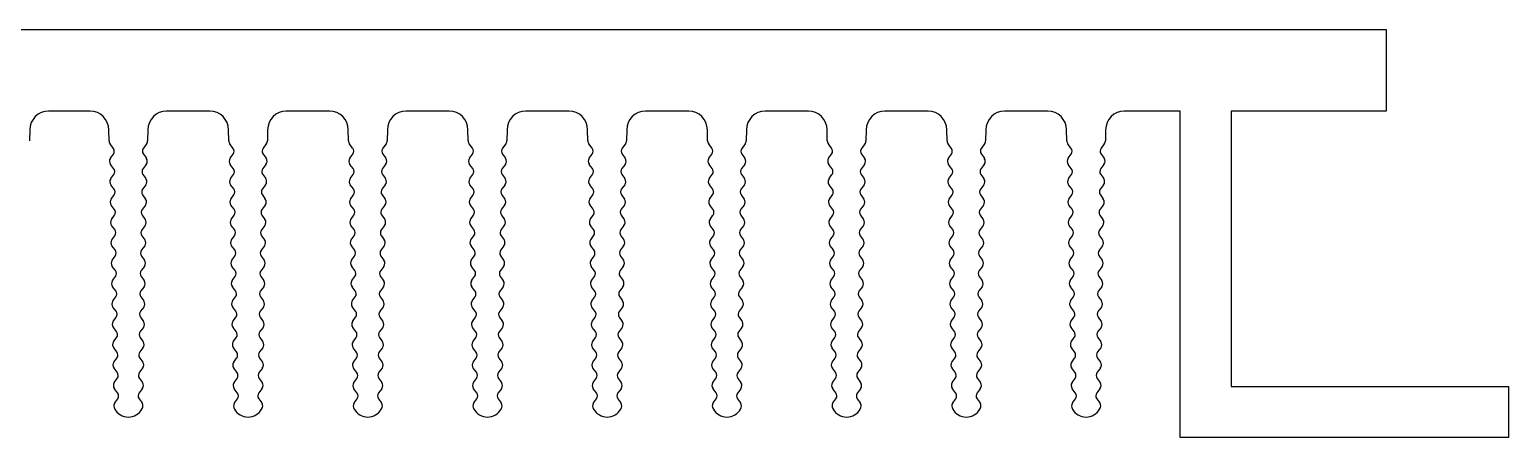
# Model space of a CAD drawing. Extents: x 813 to 960, y 637 to 657.
# Drawn here: x 887.7 to 960.2, y 637.3 to 657.3 of the extents above; entities that cross this region are included whole.
import ezdxf

# ---------------------------------------------------------------- set-up
doc = ezdxf.new("R2010")
doc.units = 0
doc.layers.get('0').update_dxf_attribs({"linetype": 'CONTINUOUS'})

msp = doc.modelspace()

# ---------------------------------------------------------------- linework, layer by layer
for p, q in [((819.174, 657.255), (954.174, 657.255)), ((954.174, 657.255), (954.174, 653.255)), ((890.629, 653.255), (888.589, 653.255)), ((896.499, 653.255), (894.379, 653.255)), ((902.369, 653.255), (900.249, 653.255)), ((908.239, 653.255), (906.119, 653.255)), ((914.109, 653.255), (911.989, 653.255)), ((919.979, 653.255), (917.859, 653.255)), ((925.849, 653.255), (923.729, 653.255)), ((931.719, 653.255), (929.599, 653.255)), ((937.589, 653.255), (935.469, 653.255)), ((944.084, 653.255), (941.339, 653.255)), ((944.084, 637.255), (944.084, 653.255)), ((954.174, 653.255), (946.574, 653.255)), ((946.574, 653.255), (946.574, 639.755)), ((887.674, 652.34), (887.661, 651.797)), ((891.557, 651.797), (891.544, 652.34)), ((893.464, 652.34), (893.451, 651.797)), ((897.427, 651.797), (897.414, 652.34)), ((899.334, 652.34), (899.321, 651.797)), ((903.297, 651.797), (903.284, 652.34)), ((905.204, 652.34), (905.191, 651.797)), ((909.167, 651.797), (909.154, 652.34)), ((911.074, 652.34), (911.061, 651.797)), ((915.037, 651.797), (915.024, 652.34)), ((916.944, 652.34), (916.931, 651.797)), ((920.907, 651.797), (920.894, 652.34)), ((922.814, 652.34), (922.801, 651.797)), ((926.777, 651.797), (926.764, 652.34)), ((928.684, 652.34), (928.671, 651.797)), ((932.647, 651.797), (932.634, 652.34)), ((934.554, 652.34), (934.541, 651.797)), ((938.517, 651.797), (938.504, 652.34)), ((940.424, 652.34), (940.411, 651.797)), ((891.763, 651.446), (891.61, 651.644)), ((893.398, 651.644), (893.245, 651.446)), ((897.633, 651.446), (897.48, 651.644)), ((899.268, 651.644), (899.115, 651.446)), ((903.503, 651.446), (903.35, 651.644)), ((905.138, 651.644), (904.985, 651.446)), ((909.373, 651.446), (909.22, 651.644)), ((911.008, 651.644), (910.855, 651.446)), ((915.243, 651.446), (915.09, 651.644)), ((916.878, 651.644), (916.725, 651.446)), ((921.113, 651.446), (920.96, 651.644)), ((922.748, 651.644), (922.595, 651.446)), ((926.983, 651.446), (926.83, 651.644)), ((928.618, 651.644), (928.465, 651.446)), ((932.853, 651.446), (932.7, 651.644)), ((934.488, 651.644), (934.335, 651.446)), ((938.723, 651.446), (938.57, 651.644)), ((940.358, 651.644), (940.205, 651.446)), ((891.622, 650.944), (891.768, 651.146)), ((891.781, 650.446), (891.627, 650.644)), ((893.38, 650.644), (893.227, 650.446)), ((893.239, 651.146), (893.386, 650.944)), ((897.492, 650.944), (897.638, 651.146)), ((897.651, 650.446), (897.497, 650.644)), ((899.25, 650.644), (899.097, 650.446)), ((899.109, 651.146), (899.256, 650.944)), ((903.362, 650.944), (903.508, 651.146)), ((903.521, 650.446), (903.367, 650.644)), ((905.12, 650.644), (904.967, 650.446)), ((904.979, 651.146), (905.126, 650.944)), ((909.232, 650.944), (909.378, 651.146)), ((909.391, 650.446), (909.237, 650.644)), ((910.99, 650.644), (910.837, 650.446)), ((910.849, 651.146), (910.996, 650.944)), ((915.102, 650.944), (915.248, 651.146)), ((915.261, 650.446), (915.107, 650.644)), ((916.86, 650.644), (916.707, 650.446)), ((916.719, 651.146), (916.866, 650.944)), ((920.972, 650.944), (921.118, 651.146)), ((921.131, 650.446), (920.977, 650.644)), ((922.73, 650.644), (922.577, 650.446)), ((922.589, 651.146), (922.736, 650.944)), ((926.842, 650.944), (926.988, 651.146)), ((927.001, 650.446), (926.847, 650.644)), ((928.6, 650.644), (928.447, 650.446)), ((928.459, 651.146), (928.606, 650.944)), ((932.712, 650.944), (932.858, 651.146)), ((932.871, 650.446), (932.717, 650.644)), ((934.47, 650.644), (934.317, 650.446)), ((934.329, 651.146), (934.476, 650.944)), ((938.582, 650.944), (938.728, 651.146)), ((938.741, 650.446), (938.587, 650.644)), ((940.34, 650.644), (940.187, 650.446)), ((940.199, 651.146), (940.346, 650.944)), ((891.64, 649.944), (891.786, 650.146)), ((893.222, 650.146), (893.368, 649.944)), ((897.51, 649.944), (897.656, 650.146)), ((899.092, 650.146), (899.238, 649.944)), ((903.38, 649.944), (903.526, 650.146)), ((904.962, 650.146), (905.108, 649.944)), ((909.25, 649.944), (909.396, 650.146)), ((910.832, 650.146), (910.978, 649.944)), ((915.12, 649.944), (915.266, 650.146)), ((916.702, 650.146), (916.848, 649.944)), ((920.99, 649.944), (921.136, 650.146)), ((922.572, 650.146), (922.718, 649.944)), ((926.86, 649.944), (927.006, 650.146)), ((928.442, 650.146), (928.588, 649.944)), ((932.73, 649.944), (932.876, 650.146)), ((934.312, 650.146), (934.458, 649.944)), ((938.6, 649.944), (938.746, 650.146)), ((940.182, 650.146), (940.328, 649.944)), ((891.799, 649.447), (891.645, 649.644)), ((891.657, 648.944), (891.804, 649.147)), ((893.204, 649.147), (893.35, 648.944)), ((893.363, 649.644), (893.209, 649.447)), ((897.669, 649.447), (897.515, 649.644)), ((897.527, 648.944), (897.674, 649.147)), ((899.074, 649.147), (899.22, 648.944)), ((899.233, 649.644), (899.079, 649.447)), ((903.539, 649.447), (903.385, 649.644)), ((903.397, 648.944), (903.544, 649.147)), ((904.944, 649.147), (905.09, 648.944)), ((905.103, 649.644), (904.949, 649.447)), ((909.409, 649.447), (909.255, 649.644)), ((909.267, 648.944), (909.414, 649.147)), ((910.814, 649.147), (910.96, 648.944)), ((910.973, 649.644), (910.819, 649.447)), ((915.279, 649.447), (915.125, 649.644)), ((915.137, 648.944), (915.284, 649.147)), ((916.684, 649.147), (916.83, 648.944)), ((916.843, 649.644), (916.689, 649.447)), ((921.149, 649.447), (920.995, 649.644)), ((921.007, 648.944), (921.154, 649.147)), ((922.554, 649.147), (922.7, 648.944)), ((922.713, 649.644), (922.559, 649.447)), ((927.019, 649.447), (926.865, 649.644)), ((926.877, 648.944), (927.024, 649.147)), ((928.424, 649.147), (928.57, 648.944)), ((928.583, 649.644), (928.429, 649.447)), ((932.889, 649.447), (932.735, 649.644)), ((932.747, 648.944), (932.894, 649.147)), ((934.294, 649.147), (934.44, 648.944)), ((934.453, 649.644), (934.299, 649.447)), ((938.759, 649.447), (938.605, 649.644)), ((938.617, 648.944), (938.764, 649.147)), ((940.164, 649.147), (940.31, 648.944)), ((940.323, 649.644), (940.169, 649.447)), ((891.816, 648.447), (891.663, 648.644)), ((893.345, 648.644), (893.192, 648.447)), ((897.686, 648.447), (897.533, 648.644)), ((899.215, 648.644), (899.062, 648.447)), ((903.556, 648.447), (903.403, 648.644)), ((905.085, 648.644), (904.932, 648.447)), ((909.426, 648.447), (909.273, 648.644)), ((910.955, 648.644), (910.802, 648.447)), ((915.296, 648.447), (915.143, 648.644)), ((916.825, 648.644), (916.672, 648.447)), ((921.166, 648.447), (921.013, 648.644)), ((922.695, 648.644), (922.542, 648.447)), ((927.036, 648.447), (926.883, 648.644)), ((928.565, 648.644), (928.412, 648.447)), ((932.906, 648.447), (932.753, 648.644)), ((934.435, 648.644), (934.282, 648.447)), ((938.776, 648.447), (938.623, 648.644)), ((940.305, 648.644), (940.152, 648.447)), ((891.675, 647.944), (891.821, 648.147)), ((891.834, 647.447), (891.68, 647.644)), ((893.327, 647.644), (893.174, 647.447)), ((893.186, 648.147), (893.333, 647.944)), ((897.545, 647.944), (897.691, 648.147)), ((897.704, 647.447), (897.55, 647.644)), ((899.197, 647.644), (899.044, 647.447)), ((899.056, 648.147), (899.203, 647.944)), ((903.415, 647.944), (903.561, 648.147)), ((903.574, 647.447), (903.42, 647.644)), ((905.067, 647.644), (904.914, 647.447)), ((904.926, 648.147), (905.073, 647.944)), ((909.285, 647.944), (909.431, 648.147)), ((909.444, 647.447), (909.29, 647.644)), ((910.937, 647.644), (910.784, 647.447)), ((910.796, 648.147), (910.943, 647.944)), ((915.155, 647.944), (915.301, 648.147)), ((915.314, 647.447), (915.16, 647.644)), ((916.807, 647.644), (916.654, 647.447)), ((916.666, 648.147), (916.813, 647.944)), ((921.025, 647.944), (921.171, 648.147)), ((921.184, 647.447), (921.03, 647.644)), ((922.677, 647.644), (922.524, 647.447)), ((922.536, 648.147), (922.683, 647.944)), ((926.895, 647.944), (927.041, 648.147)), ((927.054, 647.447), (926.9, 647.644)), ((928.547, 647.644), (928.394, 647.447)), ((928.406, 648.147), (928.553, 647.944)), ((932.765, 647.944), (932.911, 648.147)), ((932.924, 647.447), (932.77, 647.644)), ((934.417, 647.644), (934.264, 647.447)), ((934.276, 648.147), (934.423, 647.944)), ((938.635, 647.944), (938.781, 648.147)), ((938.794, 647.447), (938.64, 647.644)), ((940.287, 647.644), (940.134, 647.447)), ((940.146, 648.147), (940.293, 647.944)), ((891.693, 646.944), (891.839, 647.147)), ((893.169, 647.147), (893.315, 646.944)), ((897.563, 646.944), (897.709, 647.147)), ((899.039, 647.147), (899.185, 646.944)), ((903.433, 646.944), (903.579, 647.147)), ((904.909, 647.147), (905.055, 646.944)), ((909.303, 646.944), (909.449, 647.147)), ((910.779, 647.147), (910.925, 646.944)), ((915.173, 646.944), (915.319, 647.147)), ((916.649, 647.147), (916.795, 646.944)), ((921.043, 646.944), (921.189, 647.147)), ((922.519, 647.147), (922.665, 646.944)), ((926.913, 646.944), (927.059, 647.147)), ((928.389, 647.147), (928.535, 646.944)), ((932.783, 646.944), (932.929, 647.147)), ((934.259, 647.147), (934.405, 646.944)), ((938.653, 646.944), (938.799, 647.147)), ((940.129, 647.147), (940.275, 646.944)), ((891.852, 646.447), (891.698, 646.644)), ((891.71, 645.944), (891.857, 646.147)), ((893.151, 646.147), (893.297, 645.944)), ((893.31, 646.644), (893.156, 646.447)), ((897.722, 646.447), (897.568, 646.644)), ((897.58, 645.944), (897.727, 646.147)), ((899.021, 646.147), (899.167, 645.944)), ((899.18, 646.644), (899.026, 646.447)), ((903.592, 646.447), (903.438, 646.644)), ((903.45, 645.944), (903.597, 646.147)), ((904.891, 646.147), (905.037, 645.944)), ((905.05, 646.644), (904.896, 646.447)), ((909.462, 646.447), (909.308, 646.644)), ((909.32, 645.944), (909.467, 646.147)), ((910.761, 646.147), (910.907, 645.944)), ((910.92, 646.644), (910.766, 646.447)), ((915.332, 646.447), (915.178, 646.644)), ((915.19, 645.944), (915.337, 646.147)), ((916.631, 646.147), (916.777, 645.944)), ((916.79, 646.644), (916.636, 646.447)), ((921.202, 646.447), (921.048, 646.644)), ((921.06, 645.944), (921.207, 646.147)), ((922.501, 646.147), (922.647, 645.944)), ((922.66, 646.644), (922.506, 646.447)), ((927.072, 646.447), (926.918, 646.644)), ((926.93, 645.944), (927.077, 646.147)), ((928.371, 646.147), (928.517, 645.944)), ((928.53, 646.644), (928.376, 646.447)), ((932.942, 646.447), (932.788, 646.644)), ((932.8, 645.944), (932.947, 646.147)), ((934.241, 646.147), (934.387, 645.944)), ((934.4, 646.644), (934.246, 646.447)), ((938.812, 646.447), (938.658, 646.644)), ((938.67, 645.944), (938.817, 646.147)), ((940.111, 646.147), (940.257, 645.944)), ((940.27, 646.644), (940.116, 646.447)), ((891.869, 645.447), (891.716, 645.644)), ((893.292, 645.644), (893.139, 645.447)), ((897.739, 645.447), (897.586, 645.644)), ((899.162, 645.644), (899.009, 645.447)), ((903.609, 645.447), (903.456, 645.644)), ((905.032, 645.644), (904.879, 645.447)), ((909.479, 645.447), (909.326, 645.644)), ((910.902, 645.644), (910.749, 645.447)), ((915.349, 645.447), (915.196, 645.644)), ((916.772, 645.644), (916.619, 645.447)), ((921.219, 645.447), (921.066, 645.644)), ((922.642, 645.644), (922.489, 645.447)), ((927.089, 645.447), (926.936, 645.644)), ((928.512, 645.644), (928.359, 645.447)), ((932.959, 645.447), (932.806, 645.644)), ((934.382, 645.644), (934.229, 645.447)), ((938.829, 645.447), (938.676, 645.644)), ((940.252, 645.644), (940.099, 645.447)), ((891.728, 644.945), (891.875, 645.147)), ((891.887, 644.447), (891.733, 644.645)), ((893.274, 644.645), (893.121, 644.447)), ((893.133, 645.147), (893.28, 644.945)), ((897.598, 644.945), (897.745, 645.147)), ((897.757, 644.447), (897.603, 644.645)), ((899.144, 644.645), (898.991, 644.447)), ((899.003, 645.147), (899.15, 644.945)), ((903.468, 644.945), (903.615, 645.147)), ((903.627, 644.447), (903.473, 644.645)), ((905.014, 644.645), (904.861, 644.447)), ((904.873, 645.147), (905.02, 644.945)), ((909.338, 644.945), (909.485, 645.147)), ((909.497, 644.447), (909.343, 644.645)), ((910.884, 644.645), (910.731, 644.447)), ((910.743, 645.147), (910.89, 644.945)), ((915.208, 644.945), (915.355, 645.147)), ((915.367, 644.447), (915.213, 644.645)), ((916.754, 644.645), (916.601, 644.447)), ((916.613, 645.147), (916.76, 644.945)), ((921.078, 644.945), (921.225, 645.147)), ((921.237, 644.447), (921.083, 644.645)), ((922.624, 644.645), (922.471, 644.447)), ((922.483, 645.147), (922.63, 644.945)), ((926.948, 644.945), (927.095, 645.147)), ((927.107, 644.447), (926.953, 644.645)), ((928.494, 644.645), (928.341, 644.447)), ((928.353, 645.147), (928.5, 644.945)), ((932.818, 644.945), (932.965, 645.147)), ((932.977, 644.447), (932.823, 644.645)), ((934.364, 644.645), (934.211, 644.447)), ((934.223, 645.147), (934.37, 644.945)), ((938.688, 644.945), (938.835, 645.147)), ((938.847, 644.447), (938.693, 644.645)), ((940.234, 644.645), (940.081, 644.447)), ((940.093, 645.147), (940.24, 644.945)), ((891.746, 643.945), (891.892, 644.147)), ((893.116, 644.147), (893.262, 643.945)), ((897.616, 643.945), (897.762, 644.147)), ((898.986, 644.147), (899.132, 643.945)), ((903.486, 643.945), (903.632, 644.147)), ((904.856, 644.147), (905.002, 643.945)), ((909.356, 643.945), (909.502, 644.147)), ((910.726, 644.147), (910.872, 643.945)), ((915.226, 643.945), (915.372, 644.147)), ((916.596, 644.147), (916.742, 643.945)), ((921.096, 643.945), (921.242, 644.147)), ((922.466, 644.147), (922.612, 643.945)), ((926.966, 643.945), (927.112, 644.147)), ((928.336, 644.147), (928.482, 643.945)), ((932.836, 643.945), (932.982, 644.147)), ((934.206, 644.147), (934.352, 643.945)), ((938.706, 643.945), (938.852, 644.147)), ((940.076, 644.147), (940.222, 643.945)), ((891.905, 643.447), (891.751, 643.645)), ((893.257, 643.645), (893.103, 643.447)), ((897.775, 643.447), (897.621, 643.645)), ((899.127, 643.645), (898.973, 643.447)), ((903.645, 643.447), (903.491, 643.645)), ((904.997, 643.645), (904.843, 643.447)), ((909.515, 643.447), (909.361, 643.645)), ((910.867, 643.645), (910.713, 643.447)), ((915.385, 643.447), (915.231, 643.645)), ((916.737, 643.645), (916.583, 643.447)), ((921.255, 643.447), (921.101, 643.645)), ((922.607, 643.645), (922.453, 643.447)), ((927.125, 643.447), (926.971, 643.645)), ((928.477, 643.645), (928.323, 643.447)), ((932.995, 643.447), (932.841, 643.645)), ((934.347, 643.645), (934.193, 643.447)), ((938.865, 643.447), (938.711, 643.645)), ((940.217, 643.645), (940.063, 643.447)), ((891.763, 642.945), (891.91, 643.147)), ((891.922, 642.448), (891.769, 642.645)), ((893.239, 642.645), (893.086, 642.448)), ((893.098, 643.147), (893.244, 642.945)), ((897.633, 642.945), (897.78, 643.147)), ((897.792, 642.448), (897.639, 642.645)), ((899.109, 642.645), (898.956, 642.448)), ((898.968, 643.147), (899.114, 642.945)), ((903.503, 642.945), (903.65, 643.147)), ((903.662, 642.448), (903.509, 642.645)), ((904.979, 642.645), (904.826, 642.448)), ((904.838, 643.147), (904.984, 642.945)), ((909.373, 642.945), (909.52, 643.147)), ((909.532, 642.448), (909.379, 642.645)), ((910.849, 642.645), (910.696, 642.448)), ((910.708, 643.147), (910.854, 642.945)), ((915.243, 642.945), (915.39, 643.147)), ((915.402, 642.448), (915.249, 642.645)), ((916.719, 642.645), (916.566, 642.448)), ((916.578, 643.147), (916.724, 642.945)), ((921.113, 642.945), (921.26, 643.147)), ((921.272, 642.448), (921.119, 642.645)), ((922.589, 642.645), (922.436, 642.448)), ((922.448, 643.147), (922.594, 642.945)), ((926.983, 642.945), (927.13, 643.147)), ((927.142, 642.448), (926.989, 642.645)), ((928.459, 642.645), (928.306, 642.448)), ((928.318, 643.147), (928.464, 642.945)), ((932.853, 642.945), (933, 643.147)), ((933.012, 642.448), (932.859, 642.645)), ((934.329, 642.645), (934.176, 642.448)), ((934.188, 643.147), (934.334, 642.945)), ((938.723, 642.945), (938.87, 643.147)), ((938.882, 642.448), (938.729, 642.645)), ((940.199, 642.645), (940.046, 642.448)), ((940.058, 643.147), (940.204, 642.945)), ((891.781, 641.945), (891.928, 642.148)), ((893.08, 642.148), (893.227, 641.945)), ((897.651, 641.945), (897.798, 642.148)), ((898.95, 642.148), (899.097, 641.945)), ((903.521, 641.945), (903.668, 642.148)), ((904.82, 642.148), (904.967, 641.945)), ((909.391, 641.945), (909.538, 642.148)), ((910.69, 642.148), (910.837, 641.945)), ((915.261, 641.945), (915.408, 642.148)), ((916.56, 642.148), (916.707, 641.945)), ((921.131, 641.945), (921.278, 642.148)), ((922.43, 642.148), (922.577, 641.945)), ((927.001, 641.945), (927.148, 642.148)), ((928.3, 642.148), (928.447, 641.945)), ((932.871, 641.945), (933.018, 642.148)), ((934.17, 642.148), (934.317, 641.945)), ((938.741, 641.945), (938.888, 642.148)), ((940.04, 642.148), (940.187, 641.945)), ((891.94, 641.448), (891.786, 641.645)), ((891.799, 640.945), (891.945, 641.148)), ((893.063, 641.148), (893.209, 640.945)), ((893.221, 641.645), (893.068, 641.448)), ((897.81, 641.448), (897.656, 641.645)), ((897.669, 640.945), (897.815, 641.148)), ((898.933, 641.148), (899.079, 640.945)), ((899.091, 641.645), (898.938, 641.448)), ((903.68, 641.448), (903.526, 641.645)), ((903.539, 640.945), (903.685, 641.148)), ((904.803, 641.148), (904.949, 640.945)), ((904.961, 641.645), (904.808, 641.448)), ((909.55, 641.448), (909.396, 641.645)), ((909.409, 640.945), (909.555, 641.148)), ((910.673, 641.148), (910.819, 640.945)), ((910.831, 641.645), (910.678, 641.448)), ((915.42, 641.448), (915.266, 641.645)), ((915.279, 640.945), (915.425, 641.148)), ((916.543, 641.148), (916.689, 640.945)), ((916.701, 641.645), (916.548, 641.448)), ((921.29, 641.448), (921.136, 641.645)), ((921.149, 640.945), (921.295, 641.148)), ((922.413, 641.148), (922.559, 640.945)), ((922.571, 641.645), (922.418, 641.448)), ((927.16, 641.448), (927.006, 641.645)), ((927.019, 640.945), (927.165, 641.148)), ((928.283, 641.148), (928.429, 640.945)), ((928.441, 641.645), (928.288, 641.448)), ((933.03, 641.448), (932.876, 641.645)), ((932.889, 640.945), (933.035, 641.148)), ((934.153, 641.148), (934.299, 640.945)), ((934.311, 641.645), (934.158, 641.448)), ((938.9, 641.448), (938.746, 641.645)), ((938.759, 640.945), (938.905, 641.148)), ((940.023, 641.148), (940.169, 640.945)), ((940.181, 641.645), (940.028, 641.448)), ((891.958, 640.448), (891.804, 640.645)), ((893.204, 640.645), (893.05, 640.448)), ((897.828, 640.448), (897.674, 640.645)), ((899.074, 640.645), (898.92, 640.448)), ((903.698, 640.448), (903.544, 640.645)), ((904.944, 640.645), (904.79, 640.448)), ((909.568, 640.448), (909.414, 640.645)), ((910.814, 640.645), (910.66, 640.448)), ((915.438, 640.448), (915.284, 640.645)), ((916.684, 640.645), (916.53, 640.448)), ((921.308, 640.448), (921.154, 640.645)), ((922.554, 640.645), (922.4, 640.448)), ((927.178, 640.448), (927.024, 640.645)), ((928.424, 640.645), (928.27, 640.448)), ((933.048, 640.448), (932.894, 640.645)), ((934.294, 640.645), (934.14, 640.448)), ((938.918, 640.448), (938.764, 640.645)), ((940.164, 640.645), (940.01, 640.448)), ((891.816, 639.945), (891.963, 640.148)), ((891.975, 639.448), (891.822, 639.645)), ((893.186, 639.645), (893.033, 639.448)), ((893.045, 640.148), (893.191, 639.945)), ((897.686, 639.945), (897.833, 640.148)), ((897.845, 639.448), (897.692, 639.645)), ((899.056, 639.645), (898.903, 639.448)), ((898.915, 640.148), (899.061, 639.945)), ((903.556, 639.945), (903.703, 640.148)), ((903.715, 639.448), (903.562, 639.645)), ((904.926, 639.645), (904.773, 639.448)), ((904.785, 640.148), (904.931, 639.945)), ((909.426, 639.945), (909.573, 640.148)), ((909.585, 639.448), (909.432, 639.645)), ((910.796, 639.645), (910.643, 639.448)), ((910.655, 640.148), (910.801, 639.945)), ((915.296, 639.945), (915.443, 640.148)), ((915.455, 639.448), (915.302, 639.645)), ((916.666, 639.645), (916.513, 639.448)), ((916.525, 640.148), (916.671, 639.945)), ((921.166, 639.945), (921.313, 640.148)), ((921.325, 639.448), (921.172, 639.645)), ((922.536, 639.645), (922.383, 639.448)), ((922.395, 640.148), (922.541, 639.945)), ((927.036, 639.945), (927.183, 640.148)), ((927.195, 639.448), (927.042, 639.645)), ((928.406, 639.645), (928.253, 639.448)), ((928.265, 640.148), (928.411, 639.945)), ((932.906, 639.945), (933.053, 640.148)), ((933.065, 639.448), (932.912, 639.645)), ((934.276, 639.645), (934.123, 639.448)), ((934.135, 640.148), (934.281, 639.945)), ((938.776, 639.945), (938.923, 640.148)), ((938.935, 639.448), (938.782, 639.645)), ((940.146, 639.645), (939.993, 639.448)), ((940.005, 640.148), (940.151, 639.945)), ((946.574, 639.755), (960.174, 639.755)), ((960.174, 639.755), (960.174, 637.255)), ((891.834, 638.946), (891.981, 639.148)), ((893.027, 639.148), (893.174, 638.946)), ((897.704, 638.946), (897.851, 639.148)), ((898.897, 639.148), (899.044, 638.946)), ((903.574, 638.946), (903.721, 639.148)), ((904.767, 639.148), (904.914, 638.946)), ((909.444, 638.946), (909.591, 639.148)), ((910.637, 639.148), (910.784, 638.946)), ((915.314, 638.946), (915.461, 639.148)), ((916.507, 639.148), (916.654, 638.946)), ((921.184, 638.946), (921.331, 639.148)), ((922.377, 639.148), (922.524, 638.946)), ((927.054, 638.946), (927.201, 639.148)), ((928.247, 639.148), (928.394, 638.946)), ((932.924, 638.946), (933.071, 639.148)), ((934.117, 639.148), (934.264, 638.946)), ((938.794, 638.946), (938.941, 639.148)), ((939.987, 639.148), (940.134, 638.946)), ((960.174, 637.255), (944.084, 637.255))]:
    msp.add_line(p, q)
for centre, radius, start, end in [((888.589, 652.34), 0.915, 90, 180), ((890.629, 652.34), 0.915, 0, 90), ((894.379, 652.34), 0.915, 90, 180), ((896.499, 652.34), 0.915, 0, 90), ((900.249, 652.34), 0.915, 90, 180), ((902.369, 652.34), 0.915, 360, 90), ((906.119, 652.34), 0.915, 90, 180), ((908.239, 652.34), 0.915, 360, 90), ((911.989, 652.34), 0.915, 90, 180), ((914.109, 652.34), 0.915, 360, 90), ((917.859, 652.34), 0.915, 90, 180), ((919.979, 652.34), 0.915, 360, 90), ((923.729, 652.34), 0.915, 90, 180), ((925.849, 652.34), 0.915, 360, 90), ((929.599, 652.34), 0.915, 90, 180), ((931.719, 652.34), 0.915, 360, 90), ((935.469, 652.34), 0.915, 90, 180), ((937.589, 652.34), 0.915, 360, 90), ((941.339, 652.34), 0.915, 90, 180), ((891.807, 651.797), 0.25, 180, 217.88244), ((891.566, 651.293), 0.25, 324.14265, 37.88244), ((893.442, 651.293), 0.25, 142.11756, 215.85735), ((893.201, 651.797), 0.25, 322.11756, 0), ((897.677, 651.797), 0.25, 180, 217.88244), ((897.436, 651.293), 0.25, 324.14265, 37.88244), ((899.312, 651.293), 0.25, 142.11756, 215.85735), ((899.071, 651.797), 0.25, 322.11756, 0), ((903.547, 651.797), 0.25, 180, 217.88244), ((903.306, 651.293), 0.25, 324.14265, 37.88244), ((905.182, 651.293), 0.25, 142.11756, 215.85735), ((904.941, 651.797), 0.25, 322.11756, 0), ((909.417, 651.797), 0.25, 180, 217.88244), ((909.176, 651.293), 0.25, 324.14265, 37.88244), ((911.052, 651.293), 0.25, 142.11756, 215.85735), ((910.811, 651.797), 0.25, 322.11756, 0), ((915.287, 651.797), 0.25, 180, 217.88244), ((915.046, 651.293), 0.25, 324.14265, 37.88244), ((916.922, 651.293), 0.25, 142.11756, 215.85735), ((916.681, 651.797), 0.25, 322.11756, 0), ((921.157, 651.797), 0.25, 180, 217.88244), ((920.916, 651.293), 0.25, 324.14265, 37.88244), ((922.792, 651.293), 0.25, 142.11756, 215.85735), ((922.551, 651.797), 0.25, 322.11756, 0), ((927.027, 651.797), 0.25, 180, 217.88244), ((926.786, 651.293), 0.25, 324.14265, 37.88244), ((928.662, 651.293), 0.25, 142.11756, 215.85735), ((928.421, 651.797), 0.25, 322.11756, 0), ((932.897, 651.797), 0.25, 180, 217.88244), ((932.656, 651.293), 0.25, 324.14265, 37.88244), ((934.532, 651.293), 0.25, 142.11756, 215.85735), ((934.291, 651.797), 0.25, 322.11756, 0), ((938.767, 651.797), 0.25, 180, 217.88244), ((938.526, 651.293), 0.25, 324.14265, 37.88244), ((940.402, 651.293), 0.25, 142.11756, 215.85735), ((940.161, 651.797), 0.25, 322.11756, 0), ((891.825, 650.797), 0.25, 144.14265, 217.88244), ((891.584, 650.293), 0.25, 324.14265, 37.88244), ((893.424, 650.293), 0.25, 142.11756, 215.85735), ((893.183, 650.797), 0.25, 322.11756, 35.85735), ((897.695, 650.797), 0.25, 144.14265, 217.88244), ((897.454, 650.293), 0.25, 324.14265, 37.88244), ((899.294, 650.293), 0.25, 142.11756, 215.85735), ((899.053, 650.797), 0.25, 322.11756, 35.85735), ((903.565, 650.797), 0.25, 144.14265, 217.88244), ((903.324, 650.293), 0.25, 324.14265, 37.88244), ((905.164, 650.293), 0.25, 142.11756, 215.85735), ((904.923, 650.797), 0.25, 322.11756, 35.85735), ((909.435, 650.797), 0.25, 144.14265, 217.88244), ((909.194, 650.293), 0.25, 324.14265, 37.88244), ((911.034, 650.293), 0.25, 142.11756, 215.85735), ((910.793, 650.797), 0.25, 322.11756, 35.85735), ((915.305, 650.797), 0.25, 144.14265, 217.88244), ((915.064, 650.293), 0.25, 324.14265, 37.88244), ((916.904, 650.293), 0.25, 142.11756, 215.85735), ((916.663, 650.797), 0.25, 322.11756, 35.85735), ((921.175, 650.797), 0.25, 144.14265, 217.88244), ((920.934, 650.293), 0.25, 324.14265, 37.88244), ((922.774, 650.293), 0.25, 142.11756, 215.85735), ((922.533, 650.797), 0.25, 322.11756, 35.85735), ((927.045, 650.797), 0.25, 144.14265, 217.88244), ((926.804, 650.293), 0.25, 324.14265, 37.88244), ((928.644, 650.293), 0.25, 142.11756, 215.85735), ((928.403, 650.797), 0.25, 322.11756, 35.85735), ((932.915, 650.797), 0.25, 144.14265, 217.88244), ((932.674, 650.293), 0.25, 324.14265, 37.88244), ((934.514, 650.293), 0.25, 142.11756, 215.85735), ((934.273, 650.797), 0.25, 322.11756, 35.85735), ((938.785, 650.797), 0.25, 144.14265, 217.88244), ((938.544, 650.293), 0.25, 324.14265, 37.88244), ((940.384, 650.293), 0.25, 142.11756, 215.85735), ((940.143, 650.797), 0.25, 322.11756, 35.85735), ((891.842, 649.797), 0.25, 144.14265, 217.88244), ((893.165, 649.797), 0.25, 322.11756, 35.85735), ((897.712, 649.797), 0.25, 144.14265, 217.88244), ((899.035, 649.797), 0.25, 322.11756, 35.85735), ((903.582, 649.797), 0.25, 144.14265, 217.88244), ((904.905, 649.797), 0.25, 322.11756, 35.85735), ((909.452, 649.797), 0.25, 144.14265, 217.88244), ((910.775, 649.797), 0.25, 322.11756, 35.85735), ((915.322, 649.797), 0.25, 144.14265, 217.88244), ((916.645, 649.797), 0.25, 322.11756, 35.85735), ((921.192, 649.797), 0.25, 144.14265, 217.88244), ((922.515, 649.797), 0.25, 322.11756, 35.85735), ((927.062, 649.797), 0.25, 144.14265, 217.88244), ((928.385, 649.797), 0.25, 322.11756, 35.85735), ((932.932, 649.797), 0.25, 144.14265, 217.88244), ((934.255, 649.797), 0.25, 322.11756, 35.85735), ((938.802, 649.797), 0.25, 144.14265, 217.88244), ((940.125, 649.797), 0.25, 322.11756, 35.85735), ((891.601, 649.293), 0.25, 324.14265, 37.88244), ((893.407, 649.293), 0.25, 142.11756, 215.85735), ((897.471, 649.293), 0.25, 324.14265, 37.88244), ((899.277, 649.293), 0.25, 142.11756, 215.85735), ((903.341, 649.293), 0.25, 324.14265, 37.88244), ((905.147, 649.293), 0.25, 142.11756, 215.85735), ((909.211, 649.293), 0.25, 324.14265, 37.88244), ((911.017, 649.293), 0.25, 142.11756, 215.85735), ((915.081, 649.293), 0.25, 324.14265, 37.88244), ((916.887, 649.293), 0.25, 142.11756, 215.85735), ((920.951, 649.293), 0.25, 324.14265, 37.88244), ((922.757, 649.293), 0.25, 142.11756, 215.85735), ((926.821, 649.293), 0.25, 324.14265, 37.88244), ((928.627, 649.293), 0.25, 142.11756, 215.85735), ((932.691, 649.293), 0.25, 324.14265, 37.88244), ((934.497, 649.293), 0.25, 142.11756, 215.85735), ((938.561, 649.293), 0.25, 324.14265, 37.88244), ((940.367, 649.293), 0.25, 142.11756, 215.85735), ((891.86, 648.797), 0.25, 144.14265, 217.88244), ((891.619, 648.293), 0.25, 324.14265, 37.88244), ((893.389, 648.293), 0.25, 142.11756, 215.85735), ((893.148, 648.797), 0.25, 322.11756, 35.85735), ((897.73, 648.797), 0.25, 144.14265, 217.88244), ((897.489, 648.293), 0.25, 324.14265, 37.88244), ((899.259, 648.293), 0.25, 142.11756, 215.85735), ((899.018, 648.797), 0.25, 322.11756, 35.85735), ((903.6, 648.797), 0.25, 144.14265, 217.88244), ((903.359, 648.293), 0.25, 324.14265, 37.88244), ((905.129, 648.293), 0.25, 142.11756, 215.85735), ((904.888, 648.797), 0.25, 322.11756, 35.85735), ((909.47, 648.797), 0.25, 144.14265, 217.88244), ((909.229, 648.293), 0.25, 324.14265, 37.88244), ((910.999, 648.293), 0.25, 142.11756, 215.85735), ((910.758, 648.797), 0.25, 322.11756, 35.85735), ((915.34, 648.797), 0.25, 144.14265, 217.88244), ((915.099, 648.293), 0.25, 324.14265, 37.88244), ((916.869, 648.293), 0.25, 142.11756, 215.85735), ((916.628, 648.797), 0.25, 322.11756, 35.85735), ((921.21, 648.797), 0.25, 144.14265, 217.88244), ((920.969, 648.293), 0.25, 324.14265, 37.88244), ((922.739, 648.293), 0.25, 142.11756, 215.85735), ((922.498, 648.797), 0.25, 322.11756, 35.85735), ((927.08, 648.797), 0.25, 144.14265, 217.88244), ((926.839, 648.293), 0.25, 324.14265, 37.88244), ((928.609, 648.293), 0.25, 142.11756, 215.85735), ((928.368, 648.797), 0.25, 322.11756, 35.85735), ((932.95, 648.797), 0.25, 144.14265, 217.88244), ((932.709, 648.293), 0.25, 324.14265, 37.88244), ((934.479, 648.293), 0.25, 142.11756, 215.85735), ((934.238, 648.797), 0.25, 322.11756, 35.85735), ((938.82, 648.797), 0.25, 144.14265, 217.88244), ((938.579, 648.293), 0.25, 324.14265, 37.88244), ((940.349, 648.293), 0.25, 142.11756, 215.85735), ((940.108, 648.797), 0.25, 322.11756, 35.85735), ((891.878, 647.798), 0.25, 144.14265, 217.88244), ((893.13, 647.798), 0.25, 322.11756, 35.85735), ((897.748, 647.798), 0.25, 144.14265, 217.88244), ((899, 647.798), 0.25, 322.11756, 35.85735), ((903.618, 647.798), 0.25, 144.14265, 217.88244), ((904.87, 647.798), 0.25, 322.11756, 35.85735), ((909.488, 647.798), 0.25, 144.14265, 217.88244), ((910.74, 647.798), 0.25, 322.11756, 35.85735), ((915.358, 647.798), 0.25, 144.14265, 217.88244), ((916.61, 647.798), 0.25, 322.11756, 35.85735), ((921.228, 647.798), 0.25, 144.14265, 217.88244), ((922.48, 647.798), 0.25, 322.11756, 35.85735), ((927.098, 647.798), 0.25, 144.14265, 217.88244), ((928.35, 647.798), 0.25, 322.11756, 35.85735), ((932.968, 647.798), 0.25, 144.14265, 217.88244), ((934.22, 647.798), 0.25, 322.11756, 35.85735), ((938.838, 647.798), 0.25, 144.14265, 217.88244), ((940.09, 647.798), 0.25, 322.11756, 35.85735), ((891.895, 646.798), 0.25, 144.14265, 217.88244), ((891.637, 647.293), 0.25, 324.14265, 37.88244), ((893.371, 647.293), 0.25, 142.11756, 215.85735), ((893.112, 646.798), 0.25, 322.11756, 35.85735), ((897.765, 646.798), 0.25, 144.14265, 217.88244), ((897.507, 647.293), 0.25, 324.14265, 37.88244), ((899.241, 647.293), 0.25, 142.11756, 215.85735), ((898.982, 646.798), 0.25, 322.11756, 35.85735), ((903.635, 646.798), 0.25, 144.14265, 217.88244), ((903.377, 647.293), 0.25, 324.14265, 37.88244), ((905.111, 647.293), 0.25, 142.11756, 215.85735), ((904.852, 646.798), 0.25, 322.11756, 35.85735), ((909.505, 646.798), 0.25, 144.14265, 217.88244), ((909.247, 647.293), 0.25, 324.14265, 37.88244), ((910.981, 647.293), 0.25, 142.11756, 215.85735), ((910.722, 646.798), 0.25, 322.11756, 35.85735), ((915.375, 646.798), 0.25, 144.14265, 217.88244), ((915.117, 647.293), 0.25, 324.14265, 37.88244), ((916.851, 647.293), 0.25, 142.11756, 215.85735), ((916.592, 646.798), 0.25, 322.11756, 35.85735), ((921.245, 646.798), 0.25, 144.14265, 217.88244), ((920.987, 647.293), 0.25, 324.14265, 37.88244), ((922.721, 647.293), 0.25, 142.11756, 215.85735), ((922.462, 646.798), 0.25, 322.11756, 35.85735), ((927.115, 646.798), 0.25, 144.14265, 217.88244), ((926.857, 647.293), 0.25, 324.14265, 37.88244), ((928.591, 647.293), 0.25, 142.11756, 215.85735), ((928.332, 646.798), 0.25, 322.11756, 35.85735), ((932.985, 646.798), 0.25, 144.14265, 217.88244), ((932.727, 647.293), 0.25, 324.14265, 37.88244), ((934.461, 647.293), 0.25, 142.11756, 215.85735), ((934.202, 646.798), 0.25, 322.11756, 35.85735), ((938.855, 646.798), 0.25, 144.14265, 217.88244), ((938.597, 647.293), 0.25, 324.14265, 37.88244), ((940.331, 647.293), 0.25, 142.11756, 215.85735), ((940.072, 646.798), 0.25, 322.11756, 35.85735), ((891.654, 646.293), 0.25, 324.14265, 37.88244), ((893.354, 646.293), 0.25, 142.11756, 215.85735), ((897.524, 646.293), 0.25, 324.14265, 37.88244), ((899.224, 646.293), 0.25, 142.11756, 215.85735), ((903.394, 646.293), 0.25, 324.14265, 37.88244), ((905.094, 646.293), 0.25, 142.11756, 215.85735), ((909.264, 646.293), 0.25, 324.14265, 37.88244), ((910.964, 646.293), 0.25, 142.11756, 215.85735), ((915.134, 646.293), 0.25, 324.14265, 37.88244), ((916.834, 646.293), 0.25, 142.11756, 215.85735), ((921.004, 646.293), 0.25, 324.14265, 37.88244), ((922.704, 646.293), 0.25, 142.11756, 215.85735), ((926.874, 646.293), 0.25, 324.14265, 37.88244), ((928.574, 646.293), 0.25, 142.11756, 215.85735), ((932.744, 646.293), 0.25, 324.14265, 37.88244), ((934.444, 646.293), 0.25, 142.11756, 215.85735), ((938.614, 646.293), 0.25, 324.14265, 37.88244), ((940.314, 646.293), 0.25, 142.11756, 215.85735), ((891.913, 645.798), 0.25, 144.14265, 217.88244), ((891.672, 645.294), 0.25, 324.14265, 37.88244), ((893.336, 645.294), 0.25, 142.11756, 215.85735), ((893.095, 645.798), 0.25, 322.11756, 35.85735), ((897.783, 645.798), 0.25, 144.14265, 217.88244), ((897.542, 645.294), 0.25, 324.14265, 37.88244), ((899.206, 645.294), 0.25, 142.11756, 215.85735), ((898.965, 645.798), 0.25, 322.11756, 35.85735), ((903.653, 645.798), 0.25, 144.14265, 217.88244), ((903.412, 645.294), 0.25, 324.14265, 37.88244), ((905.076, 645.294), 0.25, 142.11756, 215.85735), ((904.835, 645.798), 0.25, 322.11756, 35.85735), ((909.523, 645.798), 0.25, 144.14265, 217.88244), ((909.282, 645.294), 0.25, 324.14265, 37.88244), ((910.946, 645.294), 0.25, 142.11756, 215.85735), ((910.705, 645.798), 0.25, 322.11756, 35.85735), ((915.393, 645.798), 0.25, 144.14265, 217.88244), ((915.152, 645.294), 0.25, 324.14265, 37.88244), ((916.816, 645.294), 0.25, 142.11756, 215.85735), ((916.575, 645.798), 0.25, 322.11756, 35.85735), ((921.263, 645.798), 0.25, 144.14265, 217.88244), ((921.022, 645.294), 0.25, 324.14265, 37.88244), ((922.686, 645.294), 0.25, 142.11756, 215.85735), ((922.445, 645.798), 0.25, 322.11756, 35.85735), ((927.133, 645.798), 0.25, 144.14265, 217.88244), ((926.892, 645.294), 0.25, 324.14265, 37.88244), ((928.556, 645.294), 0.25, 142.11756, 215.85735), ((928.315, 645.798), 0.25, 322.11756, 35.85735), ((933.003, 645.798), 0.25, 144.14265, 217.88244), ((932.762, 645.294), 0.25, 324.14265, 37.88244), ((934.426, 645.294), 0.25, 142.11756, 215.85735), ((934.185, 645.798), 0.25, 322.11756, 35.85735), ((938.873, 645.798), 0.25, 144.14265, 217.88244), ((938.632, 645.294), 0.25, 324.14265, 37.88244), ((940.296, 645.294), 0.25, 142.11756, 215.85735), ((940.055, 645.798), 0.25, 322.11756, 35.85735), ((891.931, 644.798), 0.25, 144.14265, 217.88244), ((893.077, 644.798), 0.25, 322.11756, 35.85735), ((897.801, 644.798), 0.25, 144.14265, 217.88244), ((898.947, 644.798), 0.25, 322.11756, 35.85735), ((903.671, 644.798), 0.25, 144.14265, 217.88244), ((904.817, 644.798), 0.25, 322.11756, 35.85735), ((909.541, 644.798), 0.25, 144.14265, 217.88244), ((910.687, 644.798), 0.25, 322.11756, 35.85735), ((915.411, 644.798), 0.25, 144.14265, 217.88244), ((916.557, 644.798), 0.25, 322.11756, 35.85735), ((921.281, 644.798), 0.25, 144.14265, 217.88244), ((922.427, 644.798), 0.25, 322.11756, 35.85735), ((927.151, 644.798), 0.25, 144.14265, 217.88244), ((928.297, 644.798), 0.25, 322.11756, 35.85735), ((933.021, 644.798), 0.25, 144.14265, 217.88244), ((934.167, 644.798), 0.25, 322.11756, 35.85735), ((938.891, 644.798), 0.25, 144.14265, 217.88244), ((940.037, 644.798), 0.25, 322.11756, 35.85735), ((891.948, 643.798), 0.25, 144.14265, 217.88244), ((891.69, 644.294), 0.25, 324.14265, 37.88244), ((893.318, 644.294), 0.25, 142.11756, 215.85735), ((893.059, 643.798), 0.25, 322.11756, 35.85735), ((897.818, 643.798), 0.25, 144.14265, 217.88244), ((897.56, 644.294), 0.25, 324.14265, 37.88244), ((899.188, 644.294), 0.25, 142.11756, 215.85735), ((898.929, 643.798), 0.25, 322.11756, 35.85735), ((903.688, 643.798), 0.25, 144.14265, 217.88244), ((903.43, 644.294), 0.25, 324.14265, 37.88244), ((905.058, 644.294), 0.25, 142.11756, 215.85735), ((904.799, 643.798), 0.25, 322.11756, 35.85735), ((909.558, 643.798), 0.25, 144.14265, 217.88244), ((909.3, 644.294), 0.25, 324.14265, 37.88244), ((910.928, 644.294), 0.25, 142.11756, 215.85735), ((910.669, 643.798), 0.25, 322.11756, 35.85735), ((915.428, 643.798), 0.25, 144.14265, 217.88244), ((915.17, 644.294), 0.25, 324.14265, 37.88244), ((916.798, 644.294), 0.25, 142.11756, 215.85735), ((916.539, 643.798), 0.25, 322.11756, 35.85735), ((921.298, 643.798), 0.25, 144.14265, 217.88244), ((921.04, 644.294), 0.25, 324.14265, 37.88244), ((922.668, 644.294), 0.25, 142.11756, 215.85735), ((922.409, 643.798), 0.25, 322.11756, 35.85735), ((927.168, 643.798), 0.25, 144.14265, 217.88244), ((926.91, 644.294), 0.25, 324.14265, 37.88244), ((928.538, 644.294), 0.25, 142.11756, 215.85735), ((928.279, 643.798), 0.25, 322.11756, 35.85735), ((933.038, 643.798), 0.25, 144.14265, 217.88244), ((932.78, 644.294), 0.25, 324.14265, 37.88244), ((934.408, 644.294), 0.25, 142.11756, 215.85735), ((934.149, 643.798), 0.25, 322.11756, 35.85735), ((938.908, 643.798), 0.25, 144.14265, 217.88244), ((938.65, 644.294), 0.25, 324.14265, 37.88244), ((940.278, 644.294), 0.25, 142.11756, 215.85735), ((940.019, 643.798), 0.25, 322.11756, 35.85735), ((891.707, 643.294), 0.25, 324.14265, 37.88244), ((893.301, 643.294), 0.25, 142.11756, 215.85735), ((897.577, 643.294), 0.25, 324.14265, 37.88244), ((899.171, 643.294), 0.25, 142.11756, 215.85735), ((903.447, 643.294), 0.25, 324.14265, 37.88244), ((905.041, 643.294), 0.25, 142.11756, 215.85735), ((909.317, 643.294), 0.25, 324.14265, 37.88244), ((910.911, 643.294), 0.25, 142.11756, 215.85735), ((915.187, 643.294), 0.25, 324.14265, 37.88244), ((916.781, 643.294), 0.25, 142.11756, 215.85735), ((921.057, 643.294), 0.25, 324.14265, 37.88244), ((922.651, 643.294), 0.25, 142.11756, 215.85735), ((926.927, 643.294), 0.25, 324.14265, 37.88244), ((928.521, 643.294), 0.25, 142.11756, 215.85735), ((932.797, 643.294), 0.25, 324.14265, 37.88244), ((934.391, 643.294), 0.25, 142.11756, 215.85735), ((938.667, 643.294), 0.25, 324.14265, 37.88244), ((940.261, 643.294), 0.25, 142.11756, 215.85735), ((891.966, 642.798), 0.25, 144.14265, 217.88244), ((893.042, 642.798), 0.25, 322.11756, 35.85735), ((897.836, 642.798), 0.25, 144.14265, 217.88244), ((898.912, 642.798), 0.25, 322.11756, 35.85735), ((903.706, 642.798), 0.25, 144.14265, 217.88244), ((904.782, 642.798), 0.25, 322.11756, 35.85735), ((909.576, 642.798), 0.25, 144.14265, 217.88244), ((910.652, 642.798), 0.25, 322.11756, 35.85735), ((915.446, 642.798), 0.25, 144.14265, 217.88244), ((916.522, 642.798), 0.25, 322.11756, 35.85735), ((921.316, 642.798), 0.25, 144.14265, 217.88244), ((922.392, 642.798), 0.25, 322.11756, 35.85735), ((927.186, 642.798), 0.25, 144.14265, 217.88244), ((928.262, 642.798), 0.25, 322.11756, 35.85735), ((933.056, 642.798), 0.25, 144.14265, 217.88244), ((934.132, 642.798), 0.25, 322.11756, 35.85735), ((938.926, 642.798), 0.25, 144.14265, 217.88244), ((940.002, 642.798), 0.25, 322.11756, 35.85735), ((891.984, 641.799), 0.25, 144.14265, 217.88244), ((891.725, 642.294), 0.25, 324.14265, 37.88244), ((893.283, 642.294), 0.25, 142.11756, 215.85735), ((893.024, 641.799), 0.25, 322.11756, 35.85735), ((897.854, 641.799), 0.25, 144.14265, 217.88244), ((897.595, 642.294), 0.25, 324.14265, 37.88244), ((899.153, 642.294), 0.25, 142.11756, 215.85735), ((898.894, 641.799), 0.25, 322.11756, 35.85735), ((903.724, 641.799), 0.25, 144.14265, 217.88244), ((903.465, 642.294), 0.25, 324.14265, 37.88244), ((905.023, 642.294), 0.25, 142.11756, 215.85735), ((904.764, 641.799), 0.25, 322.11756, 35.85735), ((909.594, 641.799), 0.25, 144.14265, 217.88244), ((909.335, 642.294), 0.25, 324.14265, 37.88244), ((910.893, 642.294), 0.25, 142.11756, 215.85735), ((910.634, 641.799), 0.25, 322.11756, 35.85735), ((915.464, 641.799), 0.25, 144.14265, 217.88244), ((915.205, 642.294), 0.25, 324.14265, 37.88244), ((916.763, 642.294), 0.25, 142.11756, 215.85735), ((916.504, 641.799), 0.25, 322.11756, 35.85735), ((921.334, 641.799), 0.25, 144.14265, 217.88244), ((921.075, 642.294), 0.25, 324.14265, 37.88244), ((922.633, 642.294), 0.25, 142.11756, 215.85735), ((922.374, 641.799), 0.25, 322.11756, 35.85735), ((927.204, 641.799), 0.25, 144.14265, 217.88244), ((926.945, 642.294), 0.25, 324.14265, 37.88244), ((928.503, 642.294), 0.25, 142.11756, 215.85735), ((928.244, 641.799), 0.25, 322.11756, 35.85735), ((933.074, 641.799), 0.25, 144.14265, 217.88244), ((932.815, 642.294), 0.25, 324.14265, 37.88244), ((934.373, 642.294), 0.25, 142.11756, 215.85735), ((934.114, 641.799), 0.25, 322.11756, 35.85735), ((938.944, 641.799), 0.25, 144.14265, 217.88244), ((938.685, 642.294), 0.25, 324.14265, 37.88244), ((940.243, 642.294), 0.25, 142.11756, 215.85735), ((939.984, 641.799), 0.25, 322.11756, 35.85735), ((891.743, 641.294), 0.25, 324.14265, 37.88244), ((893.265, 641.294), 0.25, 142.11756, 215.85735), ((897.613, 641.294), 0.25, 324.14265, 37.88244), ((899.135, 641.294), 0.25, 142.11756, 215.85735), ((903.483, 641.294), 0.25, 324.14265, 37.88244), ((905.005, 641.294), 0.25, 142.11756, 215.85735), ((909.353, 641.294), 0.25, 324.14265, 37.88244), ((910.875, 641.294), 0.25, 142.11756, 215.85735), ((915.223, 641.294), 0.25, 324.14265, 37.88244), ((916.745, 641.294), 0.25, 142.11756, 215.85735), ((921.093, 641.294), 0.25, 324.14265, 37.88244), ((922.615, 641.294), 0.25, 142.11756, 215.85735), ((926.963, 641.294), 0.25, 324.14265, 37.88244), ((928.485, 641.294), 0.25, 142.11756, 215.85735), ((932.833, 641.294), 0.25, 324.14265, 37.88244), ((934.355, 641.294), 0.25, 142.11756, 215.85735), ((938.703, 641.294), 0.25, 324.14265, 37.88244), ((940.225, 641.294), 0.25, 142.11756, 215.85735), ((892.001, 640.799), 0.25, 144.14265, 217.88244), ((891.76, 640.294), 0.25, 324.14265, 37.88244), ((893.248, 640.294), 0.25, 142.11756, 215.85735), ((893.006, 640.799), 0.25, 322.11756, 35.85735), ((897.871, 640.799), 0.25, 144.14265, 217.88244), ((897.63, 640.294), 0.25, 324.14265, 37.88244), ((899.118, 640.294), 0.25, 142.11756, 215.85735), ((898.876, 640.799), 0.25, 322.11756, 35.85735), ((903.741, 640.799), 0.25, 144.14265, 217.88244), ((903.5, 640.294), 0.25, 324.14265, 37.88244), ((904.988, 640.294), 0.25, 142.11756, 215.85735), ((904.746, 640.799), 0.25, 322.11756, 35.85735), ((909.611, 640.799), 0.25, 144.14265, 217.88244), ((909.37, 640.294), 0.25, 324.14265, 37.88244), ((910.858, 640.294), 0.25, 142.11756, 215.85735), ((910.616, 640.799), 0.25, 322.11756, 35.85735), ((915.481, 640.799), 0.25, 144.14265, 217.88244), ((915.24, 640.294), 0.25, 324.14265, 37.88244), ((916.728, 640.294), 0.25, 142.11756, 215.85735), ((916.486, 640.799), 0.25, 322.11756, 35.85735), ((921.351, 640.799), 0.25, 144.14265, 217.88244), ((921.11, 640.294), 0.25, 324.14265, 37.88244), ((922.598, 640.294), 0.25, 142.11756, 215.85735), ((922.356, 640.799), 0.25, 322.11756, 35.85735), ((927.221, 640.799), 0.25, 144.14265, 217.88244), ((926.98, 640.294), 0.25, 324.14265, 37.88244), ((928.468, 640.294), 0.25, 142.11756, 215.85735), ((928.226, 640.799), 0.25, 322.11756, 35.85735), ((933.091, 640.799), 0.25, 144.14265, 217.88244), ((932.85, 640.294), 0.25, 324.14265, 37.88244), ((934.338, 640.294), 0.25, 142.11756, 215.85735), ((934.096, 640.799), 0.25, 322.11756, 35.85735), ((938.961, 640.799), 0.25, 144.14265, 217.88244), ((938.72, 640.294), 0.25, 324.14265, 37.88244), ((940.208, 640.294), 0.25, 142.11756, 215.85735), ((939.966, 640.799), 0.25, 322.11756, 35.85735), ((892.019, 639.799), 0.25, 144.14265, 217.88244), ((892.989, 639.799), 0.25, 322.11756, 35.85735), ((897.889, 639.799), 0.25, 144.14265, 217.88244), ((898.859, 639.799), 0.25, 322.11756, 35.85735), ((903.759, 639.799), 0.25, 144.14265, 217.88244), ((904.729, 639.799), 0.25, 322.11756, 35.85735), ((909.629, 639.799), 0.25, 144.14265, 217.88244), ((910.599, 639.799), 0.25, 322.11756, 35.85735), ((915.499, 639.799), 0.25, 144.14265, 217.88244), ((916.469, 639.799), 0.25, 322.11756, 35.85735), ((921.369, 639.799), 0.25, 144.14265, 217.88244), ((922.339, 639.799), 0.25, 322.11756, 35.85735), ((927.239, 639.799), 0.25, 144.14265, 217.88244), ((928.209, 639.799), 0.25, 322.11756, 35.85735), ((933.109, 639.799), 0.25, 144.14265, 217.88244), ((934.079, 639.799), 0.25, 322.11756, 35.85735), ((938.979, 639.799), 0.25, 144.14265, 217.88244), ((939.949, 639.799), 0.25, 322.11756, 35.85735), ((892.037, 638.799), 0.25, 144.14265, 217.88244), ((891.778, 639.295), 0.25, 324.14265, 37.88244), ((893.23, 639.295), 0.25, 142.11756, 215.85735), ((892.971, 638.799), 0.25, 322.11756, 35.85735), ((897.907, 638.799), 0.25, 144.14265, 217.88244), ((897.648, 639.295), 0.25, 324.14265, 37.88244), ((899.1, 639.295), 0.25, 142.11756, 215.85735), ((898.841, 638.799), 0.25, 322.11756, 35.85735), ((903.777, 638.799), 0.25, 144.14265, 217.88244), ((903.518, 639.295), 0.25, 324.14265, 37.88244), ((904.97, 639.295), 0.25, 142.11756, 215.85735), ((904.711, 638.799), 0.25, 322.11756, 35.85735), ((909.647, 638.799), 0.25, 144.14265, 217.88244), ((909.388, 639.295), 0.25, 324.14265, 37.88244), ((910.84, 639.295), 0.25, 142.11756, 215.85735), ((910.581, 638.799), 0.25, 322.11756, 35.85735), ((915.517, 638.799), 0.25, 144.14265, 217.88244), ((915.258, 639.295), 0.25, 324.14265, 37.88244), ((916.71, 639.295), 0.25, 142.11756, 215.85735), ((916.451, 638.799), 0.25, 322.11756, 35.85735), ((921.387, 638.799), 0.25, 144.14265, 217.88244), ((921.128, 639.295), 0.25, 324.14265, 37.88244), ((922.58, 639.295), 0.25, 142.11756, 215.85735), ((922.321, 638.799), 0.25, 322.11756, 35.85735), ((927.257, 638.799), 0.25, 144.14265, 217.88244), ((926.998, 639.295), 0.25, 324.14265, 37.88244), ((928.45, 639.295), 0.25, 142.11756, 215.85735), ((928.191, 638.799), 0.25, 322.11756, 35.85735), ((933.127, 638.799), 0.25, 144.14265, 217.88244), ((932.868, 639.295), 0.25, 324.14265, 37.88244), ((934.32, 639.295), 0.25, 142.11756, 215.85735), ((934.061, 638.799), 0.25, 322.11756, 35.85735), ((938.997, 638.799), 0.25, 144.14265, 217.88244), ((938.738, 639.295), 0.25, 324.14265, 37.88244), ((940.19, 639.295), 0.25, 142.11756, 215.85735), ((939.931, 638.799), 0.25, 322.11756, 35.85735), ((892.504, 639.014), 0.76, 209.03577, 330.96423), ((898.374, 639.014), 0.76, 209.03577, 330.96423), ((904.244, 639.014), 0.76, 209.03577, 330.96423), ((910.114, 639.014), 0.76, 209.03577, 330.96423), ((915.984, 639.014), 0.76, 209.03577, 330.96423), ((921.854, 639.014), 0.76, 209.03577, 330.96423), ((927.724, 639.014), 0.76, 209.03577, 330.96423), ((933.594, 639.014), 0.76, 209.03577, 330.96423), ((939.464, 639.014), 0.76, 209.03577, 330.96423)]:
    msp.add_arc(centre, radius, start, end)

doc.saveas('drawing.dxf')
